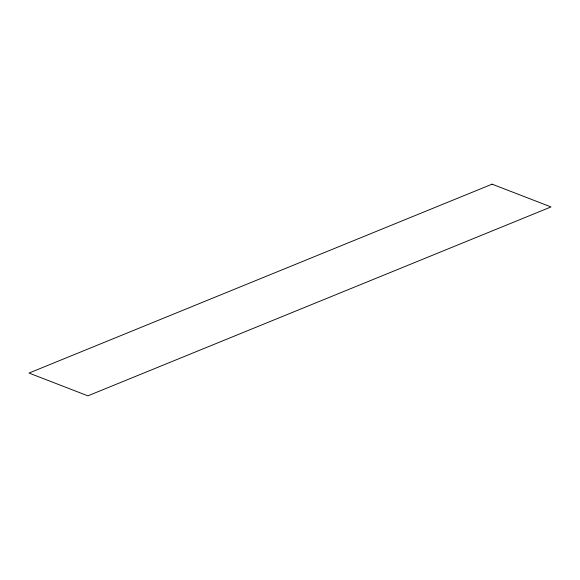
<?xml version="1.0" encoding="UTF-8"?>
<svg xmlns="http://www.w3.org/2000/svg" width="580" height="580" viewBox="0 0 580 580"><rect width="100%" height="100%" fill="white"/><g stroke="black" fill="none" stroke-linecap="round" stroke-linejoin="round"><path stroke-width="0.87" d="M492.108 184.165L29 373.063L87.892 395.836L551 206.937L492.108 184.165"/></g></svg>
